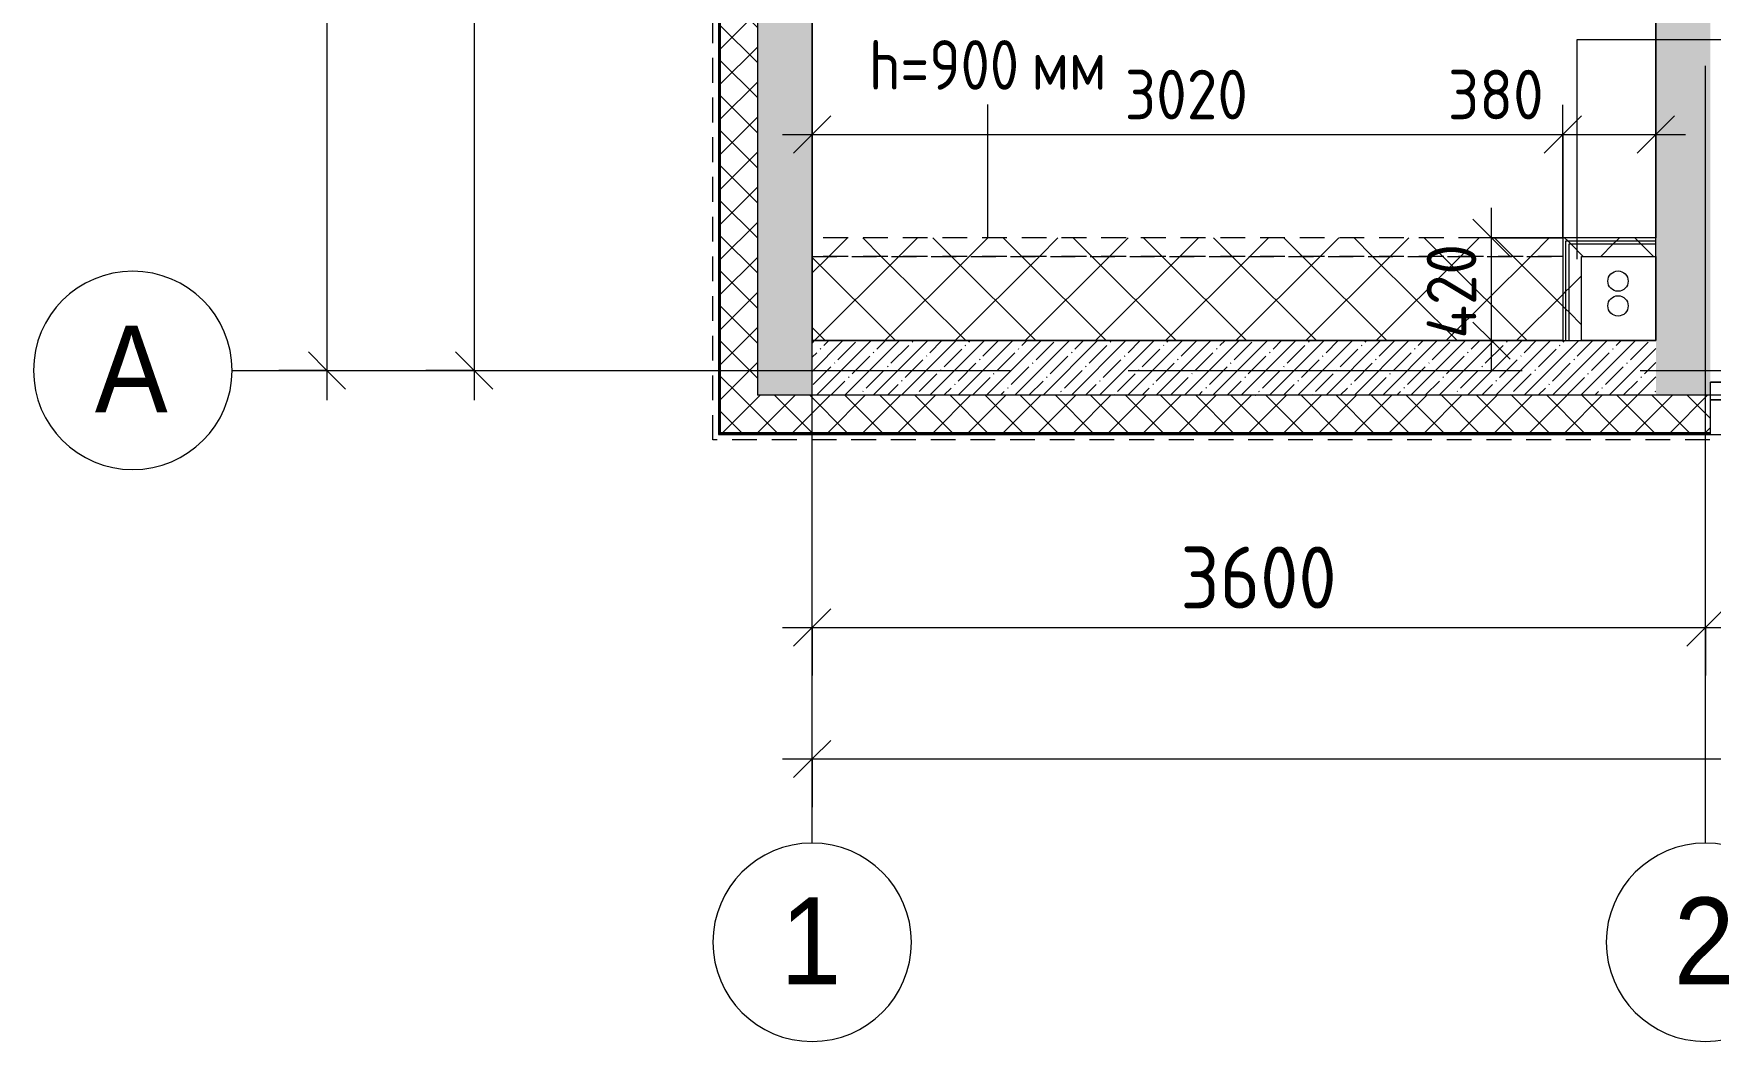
# Model space of a CAD drawing. Header units: millimetres. Extents: x -3129 to 197107, y -8553 to 29000.
# Drawn here: x -3028 to 3730, y -2706 to 1359 of the extents above; entities that cross this region are included whole.
import ezdxf

# ---------------------------------------------------------------- set-up
doc = ezdxf.new("R2010")
doc.units = ezdxf.units.MM
doc.linetypes.add('200_ШТРИХ__ш1_п0_6_', pattern=[160, 100, -60])
doc.linetypes.add('Осевая', pattern=[3175, 635, -476.25, 1587.5, -476.25])
for name, color, linetype, lineweight in [('A-ANNO-DIMS', 7, 'Continuous', 9), ('A-ANNO-DIMS-100', 7, 'Continuous', 9), ('A-DETL', 7, 'Continuous', 9), ('A-DETL-MBND-1', 7, '200_ШТРИХ__ш1_п0_6_', 9), ('A-GLAZ', 7, 'Continuous', 9), ('A-WALL', 7, 'Continuous', 9), ('A-WALL-1', 7, 'Continuous', 13), ('A-WALL-IDEN', 7, 'Continuous', 9), ('I-WALL', 7, 'Continuous', 9), ('S-STRS-MBND', 7, 'Continuous', 9), ('Оси', 7, 'Continuous', 9), ('Оси-1', 7, 'Continuous', 20), ('Оси-2', 7, 'Осевая', 9)]:
    doc.layers.add(name, color=color, linetype=linetype, lineweight=lineweight)
for name, color, linetype, lineweight, true_color in [('A-DETL-MBND-2', 7, '200_ШТРИХ__ш1_п0_6_', 9, 0xff80c0), ('A-WALL-3', 7, 'Continuous', 13, 0x008040), ('I-WALL-3', 7, 'Continuous', 9, 0x008040)]:
    doc.layers.add(name, color=color, linetype=linetype, lineweight=lineweight, true_color=true_color)
doc.styles.add('Arial', font='arial.ttf', dxfattribs={"width": 0.9, "height": 350})
doc.styles.add('GOST Common_1', font='GOST_Common.ttf', dxfattribs={"width": 0.9, "height": 200})
doc.styles.add('ISOCPEUR', font='isocpeur.ttf', dxfattribs={"width": 0.9, "height": 250})
doc.styles.add('ISOCPEUR_1', font='isocpeur.ttf', dxfattribs={"width": 0.9, "height": 200})
doc.dimstyles.new('ISO-2_0_0_9К_Средний_округл2', dxfattribs={"dimscale": 304.8, "dimtxt": 199.196235, "dimasz": 0.492126, "dimexe": 0.393701, "dimexo": 0, "dimgap": 0, "dimtad": 1, "dimdec": 0, "dimrnd": 10, "dimzin": 0, "dimdsep": 46, "dimtxsty": 'ISOCPEUR_1', "dimblk1": 'OBLIQUE', "dimblk2": 'OBLIQUE', "dimsah": 1, "dimcen": 0.09, "dimdle": 0.393701, "dimazin": 0, "dimtfac": 1, "dimtdec": 4, "dimtix": 1, "dimtmove": 0, "dimatfit": 3, "dimfxl": 1, "dimtvp": 1, "dimtolj": 1, "dimtzin": 0, "dimarcsym": 2})
doc.dimstyles.new('ISO-2_0_0_9К_Средний_округл2_1', dxfattribs={"dimscale": 304.8, "dimtxt": 199.196235, "dimasz": 0.492126, "dimexe": 0.393701, "dimexo": 0, "dimgap": 0, "dimtad": 1, "dimdec": 0, "dimrnd": 10, "dimzin": 0, "dimdsep": 46, "dimtxsty": 'ISOCPEUR_1', "dimblk1": 'OBLIQUE', "dimblk2": 'OBLIQUE', "dimsah": 1, "dimcen": 0.09, "dimdle": 0.393701, "dimazin": 0, "dimtfac": 1, "dimtdec": 4, "dimtix": 1, "dimtmove": 1, "dimatfit": 3, "dimfxl": 1, "dimtvp": 1, "dimtolj": 1, "dimtzin": 0, "dimarcsym": 2})
doc.dimstyles.new('ISO-2_5_0_9К_БОЛЬШОЙ', dxfattribs={"dimscale": 304.8, "dimtxt": 248.995294, "dimasz": 0.492126, "dimexe": 0.393701, "dimexo": 0.984252, "dimgap": 0, "dimtad": 1, "dimdec": 0, "dimrnd": 10, "dimzin": 0, "dimdsep": 46, "dimtxsty": 'ISOCPEUR', "dimblk1": 'OBLIQUE', "dimblk2": 'OBLIQUE', "dimsah": 1, "dimcen": 0.09, "dimdle": 0.393701, "dimazin": 0, "dimtfac": 1, "dimtdec": 4, "dimtix": 1, "dimtmove": 0, "dimatfit": 3, "dimfxl": 1, "dimtvp": 1, "dimtolj": 1, "dimtzin": 0, "dimarcsym": 2})
doc.dimstyles.new('ISO-2_5_0_9К_БОЛЬШОЙ_1', dxfattribs={"dimscale": 304.8, "dimtxt": 248.995294, "dimasz": 0.492126, "dimexe": 0.393701, "dimexo": 0.984252, "dimgap": 0, "dimtad": 1, "dimdec": 0, "dimrnd": 10, "dimzin": 0, "dimdsep": 46, "dimtxsty": 'ISOCPEUR', "dimblk1": 'OBLIQUE', "dimblk2": 'OBLIQUE', "dimsah": 1, "dimcen": 0.09, "dimdle": 0.393701, "dimazin": 0, "dimtfac": 1, "dimtdec": 4, "dimtix": 1, "dimtmove": 2, "dimatfit": 3, "dimfxl": 1, "dimtvp": 1, "dimtolj": 1, "dimtzin": 0, "dimarcsym": 2})
pattern_1 = [(45, (0, 0), (-70.71068, 70.71068), []), (135, (0, 0), (-70.71068, -70.71068), [])]
pattern_2 = [(45, (0, 0), (-57.0246, 57.0246), []), (45, (57.025, 0), (-57.0246, 57.0246), [100.806, -20.161, 3.353, -16.808])]
pattern_3 = [(45, (0, 0), (-141.421, 141.421), []), (135, (0, 0), (-141.421, -141.421), [])]

# ---------------------------------------------------------------- blocks, each defined once
blk = doc.blocks.new('120_Окно_СКБ_1Ст - 120_Окно_СКБ_1Ст 900х2500_h_-22445987-План монтажа стен и перегородок 2 этажа  в осях 1-12')
at = {"layer": 'A-GLAZ'}
for p, q in [((-450, -127), (-450, -57)), ((-450, -57), (-380, -57)), ((450, -57), (-450, -57)), ((-380, -57), (-380, -127)), ((380, -127), (380, -57)), ((380, -57), (450, -57)), ((450, -57), (450, -127)), ((-380, -127), (-450, -127)), ((-450, -127), (-400, -127)), ((-380, -127), (-400, -127)), ((-400, -127), (-400, -137)), ((380, -87), (-380, -87)), ((-380, -87), (-380, -127)), ((-330, -137), (-330, -87)), ((-330, -107), (330, -107)), ((330, -117), (-330, -117)), ((330, -137), (330, -87)), ((380, -127), (380, -87)), ((450, -127), (380, -127)), ((400, -127), (380, -127)), ((400, -127), (450, -127)), ((400, -137), (400, -127)), ((-400, -137), (400, -137)), ((400, -137), (-400, -137))]:
    blk.add_line(p, q, dxfattribs=at)
blk = doc.blocks.new('Зашивка приборов отопления15 - Зашивка приборов отопления-33281080-План монтажа стен и перегородок 2 этажа  в осях 1-12')
at = {"layer": 'A-DETL-MBND-2'}
h = blk.add_hatch(dxfattribs=at)
h.set_pattern_fill('FP_87', color=256, style=0, pattern_type=2)
h.set_pattern_definition(pattern_3)
h.paths.add_polyline_path([(3135, 460), (3135, 535), (110, 535), (110, 460), (2788.3, 460)])
h = blk.add_hatch(dxfattribs=at)
h.set_pattern_fill('FP_87', color=256, style=0, pattern_type=2)
h.set_pattern_definition(pattern_3)
h.paths.add_polyline_path([(2788.3, 120), (3135, 120), (3135, 460), (110, 460), (110, 120), (1461.9, 120)])
for p, q in [((3135, 535), (110, 535)), ((3135, 460), (110, 460)), ((110, 460), (3135, 460))]:
    blk.add_line(p, q, dxfattribs=at)
blk = doc.blocks.new('Ось сетки - D8-29747960-План монтажа стен и перегородок 2 этажа  в осях 1-12')
at = {"layer": 'Оси-1'}
for start, end in [(360, 180), (180, 360)]:
    blk.add_arc((0, 0), 4, start, end, dxfattribs=at)
blk = doc.blocks.new('DIMBLOCK1-План монтажа стен и перегородок 2 этажа  в осях 1-12')
at = {"layer": 'A-ANNO-DIMS-100'}
for p, q in [((110, -1230.7), (110, -916.8)), ((3710, -1230.7), (3710, -916.8)), ((-10, -1036.8), (3710, -1036.8)), ((110, -1036.8), (110, -1230.7)), ((3710, -1036.8), (3710, -1230.7))]:
    blk.add_line(p, q, dxfattribs=at)
at = {"layer": 'A-ANNO-DIMS-100', "lineweight": 20}
for p, q in [((110, -1036.8), (185, -961.8)), ((3710, -1036.8), (3785, -961.8)), ((110, -1036.8), (35, -1111.8)), ((3710, -1036.8), (3635, -1111.8))]:
    blk.add_line(p, q, dxfattribs=at)
at = {"layer": 'A-ANNO-DIMS-100', "color": 0, "insert": (1594, -710.2), "char_height": 250, "width": 758.478, "attachment_point": 1, "line_spacing_factor": 1.149209, "style": 'ISOCPEUR'}
blk.add_mtext('3600', dxfattribs=at)
blk = doc.blocks.new('_Oblique')
at = {"color": 0, "linetype": 'ByBlock', "lineweight": -2}
blk.add_line((-0.5, -0.5), (0.5, 0.5), dxfattribs=at)
blk = doc.blocks.new('DIMBLOCK2-План монтажа стен и перегородок 2 этажа  в осях 1-12')
at = {"layer": 'A-ANNO-DIMS-100'}
for p, q in [((3710, -1230.7), (3710, -916.8)), ((8010, -1230.7), (8010, -916.8)), ((3710, -1036.8), (8010, -1036.8)), ((3710, -1036.8), (3710, -1230.7)), ((8010, -1036.8), (8010, -1230.7))]:
    blk.add_line(p, q, dxfattribs=at)
at = {"layer": 'A-ANNO-DIMS-100', "lineweight": 20}
for p, q in [((3710, -1036.8), (3785, -961.8)), ((8010, -1036.8), (8085, -961.8)), ((3710, -1036.8), (3635, -1111.8)), ((8010, -1036.8), (7935, -1111.8))]:
    blk.add_line(p, q, dxfattribs=at)
at = {"layer": 'A-ANNO-DIMS-100', "color": 0, "insert": (5532, -710.2), "char_height": 250, "width": 787.208, "attachment_point": 1, "line_spacing_factor": 1.149209, "style": 'ISOCPEUR'}
blk.add_mtext('4300', dxfattribs=at)
blk = doc.blocks.new('DIMBLOCK23-План монтажа стен и перегородок 2 этажа  в осях 1-12')
at = {"layer": 'A-ANNO-DIMS-100', "lineweight": 20}
for p, q in [((-1252.3, 3600), (-1327.3, 3675)), ((-1252.3, 3600), (-1177.3, 3525)), ((-1252.3, 0), (-1327.3, 75)), ((-1252.3, 0), (-1177.3, -75))]:
    blk.add_line(p, q, dxfattribs=at)
at = {"layer": 'A-ANNO-DIMS-100'}
for p, q in [((-1446.2, 3600), (-1132.3, 3600)), ((-1252.3, 3600), (-1446.2, 3600)), ((-1252.3, 3600), (-1252.3, -120)), ((-1446.2, 0), (-1132.3, 0)), ((-1252.3, 0), (-1446.2, 0))]:
    blk.add_line(p, q, dxfattribs=at)
at = {"layer": 'A-ANNO-DIMS-100', "color": 0, "insert": (-1578.9, 1484), "char_height": 250, "width": 758.478, "attachment_point": 1, "rotation": 90, "line_spacing_factor": 1.149209, "style": 'ISOCPEUR'}
blk.add_mtext('3600', dxfattribs=at)
blk = doc.blocks.new('DIMBLOCK24-План монтажа стен и перегородок 2 этажа  в осях 1-12')
at = {"layer": 'A-ANNO-DIMS-100'}
for p, q in [((-1845.2, 27120), (-1845.2, -120)), ((-2039.1, 27000), (-1725.2, 27000)), ((-1845.2, 27000), (-2039.1, 27000)), ((-2039.1, 0), (-1725.2, 0)), ((-1845.2, 0), (-2039.1, 0))]:
    blk.add_line(p, q, dxfattribs=at)
at = {"layer": 'A-ANNO-DIMS-100', "lineweight": 20}
for p, q in [((-1845.2, 27000), (-1920.2, 27075)), ((-1845.2, 27000), (-1770.2, 26925)), ((-1845.2, 0), (-1920.2, 75)), ((-1845.2, 0), (-1770.2, -75))]:
    blk.add_line(p, q, dxfattribs=at)
at = {"layer": 'A-ANNO-DIMS-100', "color": 0, "insert": (-2171.8, 13572), "char_height": 250, "width": 948.097, "attachment_point": 1, "rotation": 90, "line_spacing_factor": 1.149209, "style": 'ISOCPEUR'}
blk.add_mtext('27000', dxfattribs=at)
blk = doc.blocks.new('DIMBLOCK25-План монтажа стен и перегородок 2 этажа  в осях 1-12')
at = {"layer": 'A-ANNO-DIMS-100'}
for p, q in [((110, -1760.8), (110, -1446.9)), ((38310, -1760.8), (38310, -1446.9)), ((-10, -1566.9), (38430, -1566.9)), ((110, -1566.9), (110, -1760.8)), ((38310, -1566.9), (38310, -1760.8))]:
    blk.add_line(p, q, dxfattribs=at)
at = {"layer": 'A-ANNO-DIMS-100', "lineweight": 20}
for p, q in [((110, -1566.9), (185, -1491.9)), ((38310, -1566.9), (38385, -1491.9)), ((110, -1566.9), (35, -1641.9)), ((38310, -1566.9), (38235, -1641.9))]:
    blk.add_line(p, q, dxfattribs=at)
at = {"layer": 'A-ANNO-DIMS-100', "color": 0, "insert": (20033, -1240.3), "char_height": 250, "width": 948.097, "attachment_point": 1, "line_spacing_factor": 1.149209, "style": 'ISOCPEUR'}
blk.add_mtext('38200', dxfattribs=at)
blk = doc.blocks.new('DIMBLOCK43-План монтажа стен и перегородок 2 этажа  в осях 1-12')
at = {"layer": 'A-ANNO-DIMS-100', "lineweight": 20}
for p, q in [((2847.8, 535), (2772.8, 610)), ((2847.8, 535), (2922.8, 460)), ((2847.8, 120), (2772.8, 195)), ((2847.8, 120), (2922.8, 45))]:
    blk.add_line(p, q, dxfattribs=at)
at = {"layer": 'A-ANNO-DIMS-100'}
for p, q in [((2847.8, 0), (2847.8, 655)), ((3135, 535), (2727.8, 535)), ((2847.8, 535), (3135, 535)), ((2741.7, 120), (2967.8, 120)), ((2847.8, 120), (2741.7, 120))]:
    blk.add_line(p, q, dxfattribs=at)
at = {"layer": 'A-ANNO-DIMS-100', "color": 0, "insert": (2586.5, 128.3), "char_height": 200, "width": 478.071, "attachment_point": 1, "rotation": 90, "line_spacing_factor": 1.149209, "style": 'ISOCPEUR_1'}
blk.add_mtext('420', dxfattribs=at)
blk = doc.blocks.new('DIMBLOCK44-План монтажа стен и перегородок 2 этажа  в осях 1-12')
at = {"layer": 'A-ANNO-DIMS-100'}
for p, q in [((110, 1057.2), (110, 831.1)), ((110, 951.1), (110, 1057.2)), ((3135, 535), (3135, 1071.1)), ((-10, 951.1), (3135, 951.1)), ((3135, 951.1), (3135, 535))]:
    blk.add_line(p, q, dxfattribs=at)
at = {"layer": 'A-ANNO-DIMS-100', "lineweight": 20}
for p, q in [((110, 951.1), (185, 1026.1)), ((3135, 951.1), (3210, 1026.1)), ((110, 951.1), (35, 876.1)), ((3135, 951.1), (3060, 876.1))]:
    blk.add_line(p, q, dxfattribs=at)
at = {"layer": 'A-ANNO-DIMS-100', "color": 0, "insert": (1369.7, 1212.4), "char_height": 200, "width": 606.782, "attachment_point": 1, "line_spacing_factor": 1.149209, "style": 'ISOCPEUR_1'}
blk.add_mtext('3020', dxfattribs=at)
blk = doc.blocks.new('DIMBLOCK45-План монтажа стен и перегородок 2 этажа  в осях 1-12')
at = {"layer": 'A-ANNO-DIMS-100'}
for p, q in [((3135, 535), (3135, 1071.1)), ((3510, 1057.2), (3510, 831.1)), ((3510, 951.1), (3510, 1057.2)), ((2671.8, 951.1), (3151, 951.1)), ((3135, 951.1), (3630, 951.1)), ((3135, 951.1), (3135, 535)), ((3151, 951.1), (3322.5, 951.1))]:
    blk.add_line(p, q, dxfattribs=at)
at = {"layer": 'A-ANNO-DIMS-100', "lineweight": 20}
for p, q in [((3135, 951.1), (3210, 1026.1)), ((3510, 951.1), (3585, 1026.1)), ((3135, 951.1), (3060, 876.1)), ((3510, 951.1), (3435, 876.1))]:
    blk.add_line(p, q, dxfattribs=at)
at = {"layer": 'A-ANNO-DIMS-100', "color": 0, "insert": (2671.8, 1212.4), "char_height": 200, "width": 455.087, "attachment_point": 1, "line_spacing_factor": 1.149209, "style": 'ISOCPEUR_1'}
blk.add_mtext('380', dxfattribs=at)

msp = doc.modelspace()

# ---------------------------------------------------------------- hatches: boundary and pattern name
at = {"layer": 'A-WALL'}
h = msp.add_hatch(dxfattribs=at)
h.set_pattern_fill('FP_12', color=256, style=0, pattern_type=2)
h.set_pattern_definition(pattern_1)
h.paths.add_polyline_path([(-110, -100), (-110, 5220), (-260, 5220), (-260, -100)])
h.paths.add_polyline_path([(-110, 7320), (-110, 8520), (-260, 8520), (-260, 7320)])
h.paths.add_polyline_path([(-260, 10620), (-110, 10620), (-110, 11520), (-260, 11520), (-260, 10651.3)])
h.paths.add_polyline_path([(-260, 13120), (-110, 13120), (-110, 15350), (-260, 15350), (-260, 13790.7)])
h = msp.add_hatch(dxfattribs=at)
h.set_pattern_fill('FP_12', color=256, style=0, pattern_type=2)
h.set_pattern_definition(pattern_1)
h.paths.add_polyline_path([(38287.7, -250), (38287.7, -100), (37990, -100), (37990, -250)])
h.paths.add_polyline_path([(35617.5, -250), (35890, -250), (35890, -100), (34770, -100), (34770, -250), (35285.9, -250)])
h.paths.add_polyline_path([(33870, -250), (33870, -100), (33010, -100), (33010, -250), (33296.3, -250)])
h.paths.add_polyline_path([(30910, -250), (30910, -100), (29209.7, -100), (29209.7, -250), (30643.4, -250)])
h.paths.add_polyline_path([(26332.5, -250), (26409.7, -250), (26409.7, -100), (24810, -100), (24810, -250), (26000.9, -250)])
h.paths.add_polyline_path([(22710, -250), (22710, -100), (21610, -100), (21610, -250), (22684.8, -250)])
h.paths.add_polyline_path([(18810, -250), (18810, -100), (18160, -100), (18160, -250), (18705.5, -250)])
h.paths.add_polyline_path([(16715.9, -250), (17260, -250), (17260, -100), (16110, -100), (16110, -250), (16384.2, -250)])
h.paths.add_polyline_path([(13010, -250), (13010, -100), (11660, -100), (11660, -250), (12736.6, -250)])
h.paths.add_polyline_path([(8560, -250), (8560, -100), (4630, -100), (4630, -250), (8094, -250)])
h.paths.add_polyline_path([(2788.3, -250), (3730, -250), (3730, -100), (-260, -100), (-260, -250), (1461.9, -250)])
at = {"layer": 'I-WALL'}
h = msp.add_hatch(dxfattribs=at)
h.set_pattern_fill('FP_15', color=256, style=0, pattern_type=2)
h.set_pattern_definition(pattern_2)
h.paths.add_polyline_path([(-110, -100), (110, -100), (110, 5220), (-110, 5220), (-110, 186.9)])
h.paths.add_polyline_path([(110, 7320), (110, 7900), (-110, 7900), (-110, 7320)])
h = msp.add_hatch(dxfattribs=at)
h.set_pattern_fill('FP_15', color=256, style=0, pattern_type=2)
h.set_pattern_definition(pattern_2)
h.paths.add_polyline_path([(3730, -100), (3730, 7900), (3510, 7900), (3510, -100)])
h = msp.add_hatch(dxfattribs=at)
h.set_pattern_fill('FP_15', color=256, style=0, pattern_type=2)
h.set_pattern_definition(pattern_2)
h.paths.add_polyline_path([(3510, -100), (3510, 120), (110, 120), (110, -100), (3451.5, -100)])
at = {"layer": 'I-WALL-3'}
h = msp.add_hatch(dxfattribs=at)
h.set_pattern_fill('FP_87', color=256, style=0, pattern_type=2)
h.set_pattern_definition(pattern_3)
h.paths.add_polyline_path([(3510, 522.5), (3510, 535), (3135, 535), (3135, 522.5), (3451.5, 522.5)])
h = msp.add_hatch(dxfattribs=at)
h.set_pattern_fill('FP_87', color=256, style=0, pattern_type=2)
h.set_pattern_definition(pattern_3)
h.paths.add_polyline_path([(3147.5, 120), (3147.5, 522.5), (3135, 522.5), (3135, 120)])
h = msp.add_hatch(dxfattribs=at)
h.set_pattern_fill('FP_87', color=256, style=0, pattern_type=2)
h.set_pattern_definition(pattern_3)
h.paths.add_polyline_path([(3510, 510), (3510, 522.5), (3147.5, 522.5), (3147.5, 510), (3451.5, 510)])
h = msp.add_hatch(dxfattribs=at)
h.set_pattern_fill('FP_87', color=256, style=0, pattern_type=2)
h.set_pattern_definition(pattern_3)
h.paths.add_polyline_path([(3160, 120), (3160, 510), (3147.5, 510), (3147.5, 120)])
h = msp.add_hatch(dxfattribs=at)
h.set_pattern_fill('FP_87', color=256, style=0, pattern_type=2)
h.set_pattern_definition(pattern_3)
h.paths.add_polyline_path([(3510, 460), (3510, 510), (3160, 510), (3160, 460), (3451.5, 460)])
h = msp.add_hatch(dxfattribs=at)
h.set_pattern_fill('FP_87', color=256, style=0, pattern_type=2)
h.set_pattern_definition(pattern_3)
h.paths.add_polyline_path([(3210, 120), (3210, 460), (3160, 460), (3160, 120)])

# ---------------------------------------------------------------- linework, layer by layer
at = {"layer": 'A-DETL'}
for centre in [(3357.5, 360), (3357.5, 260)]:
    msp.add_circle(centre, 41, dxfattribs=at)
at = {"layer": 'A-DETL-MBND-1'}
for p, q in [((-290, -280), (-290, 3670)), ((38287.7, -280), (-290, -280))]:
    msp.add_line(p, q, dxfattribs=at)
at = {"layer": 'A-WALL'}
for p, q in [((-268, 15358), (-268, -258)), ((18160, -100), (-110, -100)), ((3730, -258), (3730, -100)), ((-268, -258), (18160, -258))]:
    msp.add_line(p, q, dxfattribs=at)
at = {"layer": 'A-WALL-1'}
for p, q in [((-263, 5220), (-263, -253)), ((-260, 5220), (-260, -250)), ((-110, 5220), (-110, -100)), ((-263, -253), (3730, -253)), ((-260, -250), (3730, -250))]:
    msp.add_line(p, q, dxfattribs=at)
at = {"layer": 'A-WALL-3'}
for p, q in [((3147.5, 522.5), (3510, 522.5)), ((3147.5, 120), (3147.5, 522.5)), ((3160, 510), (3510, 510)), ((3160, 120), (3160, 510)), ((3510, 460), (3510, 535)), ((3135, 120), (3210, 120))]:
    msp.add_line(p, q, dxfattribs=at)
at = {"layer": 'A-WALL-IDEN'}
for p, q in [((3192.6, 1334.1), (3943.8, 1334.1)), ((3192.6, 448.4), (3192.6, 1334.1)), ((818, 535), (818, 1072.4))]:
    msp.add_line(p, q, dxfattribs=at)
at = {"layer": 'I-WALL'}
for p, q in [((110, 120), (110, 7680)), ((3510, 7680), (3510, 535)), ((3510, 460), (3510, 120)), ((3135, 120), (110, 120)), ((3510, 120), (3210, 120))]:
    msp.add_line(p, q, dxfattribs=at)
at = {"layer": 'I-WALL-3'}
for p, q in [((3510, 535), (3135, 535)), ((3135, 535), (3135, 120)), ((3210, 460), (3510, 460)), ((3210, 120), (3210, 460))]:
    msp.add_line(p, q, dxfattribs=at)
at = {"layer": 'S-STRS-MBND'}
for p, q in [((110, 1620), (110, 120)), ((3510, 120), (3510, 1620)), ((110, 120), (3510, 120))]:
    msp.add_line(p, q, dxfattribs=at)
at = {"layer": 'Оси'}
for p, q in [((110, -1906.3), (110, 593.7)), ((3710, -1906.3), (3710, 593.7)), ((-2227.6, 0), (272.4, 0))]:
    msp.add_line(p, q, dxfattribs=at)
at = {"layer": 'Оси-2'}
for p, q in [((3710, 593.7), (3710, 24898.1)), ((110, 593.7), (110, 12880)), ((272.4, 0), (35990, 0))]:
    msp.add_line(p, q, dxfattribs=at)

# ---------------------------------------------------------------- block references
at = {"layer": 'A-DETL-MBND-2'}
msp.add_blockref('Зашивка приборов отопления15 - Зашивка приборов отопления-33281080-План монтажа стен и перегородок 2 этажа  в осях 1-12', (0, 0), dxfattribs=at)
at = {"layer": 'A-GLAZ', "rotation": 180}
msp.add_blockref('120_Окно_СКБ_1Ст - 120_Окно_СКБ_1Ст 900х2500_h_-22445987-План монтажа стен и перегородок 2 этажа  в осях 1-12', (4180, -175), dxfattribs=at)
at = {"layer": 'Оси-1', "xscale": 99.99999999999993, "yscale": 99.99999999999993, "zscale": 99.99999999999993, "rotation": 269.9999999999994}
msp.add_blockref('Ось сетки - D8-29747960-План монтажа стен и перегородок 2 этажа  в осях 1-12', (-2627.6, 0), dxfattribs=at)
at = {"layer": 'Оси-1', "xscale": 99.99999999999993, "yscale": 99.99999999999993, "zscale": 99.99999999999993}
for p in [(110, -2306.3), (3710, -2306.3)]:
    msp.add_blockref('Ось сетки - D8-29747960-План монтажа стен и перегородок 2 этажа  в осях 1-12', p, dxfattribs=at)

# ---------------------------------------------------------------- texts
at = {"layer": 'A-WALL-IDEN', "char_height": 200, "attachment_point": 1, "style": 'GOST Common_1'}
for s, insert, width in [('h=900', (338.7, 1332), 793.671), ('мм', (993.6, 1332), 360.759)]:
    msp.add_mtext(s, dxfattribs=dict(at, insert=insert, width=width))
at = {"layer": 'Оси', "char_height": 350, "attachment_point": 1, "style": 'Arial'}
for s, insert, width in [('\\fArial|b0|i0|c204|p34|;\\W.9;А', (-2780.4, 181), 360.759), ('\\fArial|b0|i0|c204|p34|;\\W.9;1', (-17.5, -2125.6), 303.038), ('\\fArial|b0|i0|c204|p34|;\\W.9;2', (3582.5, -2125.6), 303.038)]:
    msp.add_mtext(s, dxfattribs=dict(at, insert=insert, width=width))

# ---------------------------------------------------------------- dimensions: what is measured, and where the dimension line sits
at = {"layer": 'A-ANNO-DIMS'}
dim = msp.add_linear_dim(base=(-1845.2, 0), p1=(-1739.1, 27000), p2=(-1739.1, 0), angle=90, dimstyle='ISO-2_5_0_9К_БОЛЬШОЙ_1', override={"dimpost": '<>', "dimfxl": 26999.999823}, dxfattribs=at)
dim.commit()
dim.dimension.update_dxf_attribs({"geometry": 'DIMBLOCK24-План монтажа стен и перегородок 2 этажа  в осях 1-12', "text_midpoint": (-2005.1, 14046), "dimtype": 160, "text_rotation": 90})
for base, p1, p2, dimstyle, override, picture, middle in [((-1252.3, 0), (-1146.2, 3600), (-1146.2, 0), 'ISO-2_5_0_9К_БОЛЬШОЙ', {"dimpost": '<>', "dimfxl": 3600}, 'DIMBLOCK23-План монтажа стен и перегородок 2 этажа  в осях 1-12', (-1377.3, 1800)), ((2847.8, 535), (2741.7, 120), (3135, 535), 'ISO-2_0_0_9К_Средний_округл2', {"dimpost": '<>', "dimfxl": 571.768211}, 'DIMBLOCK43-План монтажа стен и перегородок 2 этажа  в осях 1-12', (2747.8, 327.5))]:
    dim = msp.add_linear_dim(base=base, p1=p1, p2=p2, angle=90, dimstyle=dimstyle, override=override, dxfattribs=at)
    dim.commit()
    dim.dimension.update_dxf_attribs({"geometry": picture, "text_midpoint": middle})
for base, p1, p2, dimstyle, override, picture, middle in [((3135, 951.1), (110, 1057.2), (3135, 535), 'ISO-2_0_0_9К_Средний_округл2', {"dimpost": '<>', "dimfxl": 3069.736188}, 'DIMBLOCK44-План монтажа стен и перегородок 2 этажа  в осях 1-12', (1622.5, 1051.1)), ((3710, -1036.8), (110, -930.7), (3710, -930.7), 'ISO-2_5_0_9К_БОЛЬШОЙ', {"dimpost": '<>', "dimfxl": 3599.999993}, 'DIMBLOCK1-План монтажа стен и перегородок 2 этажа  в осях 1-12', (1910, -911.8)), ((8010, -1036.8), (3710, -930.7), (8010, -930.7), 'ISO-2_5_0_9К_БОЛЬШОЙ', {"dimpost": '<>', "dimfxl": 4299.999972}, 'DIMBLOCK2-План монтажа стен и перегородок 2 этажа  в осях 1-12', (5860, -911.8))]:
    dim = msp.add_linear_dim(base=base, p1=p1, p2=p2, dimstyle=dimstyle, override=override, dxfattribs=at)
    dim.commit()
    dim.dimension.update_dxf_attribs({"geometry": picture, "text_midpoint": middle})
for base, p1, p2, dimstyle, override, picture, middle in [((3510, 951.1), (3135, 535), (3510, 1057.2), 'ISO-2_0_0_9К_Средний_округл2_1', {"dimpost": '<>', "dimfxl": 642.86886}, 'DIMBLOCK45-План монтажа стен и перегородок 2 этажа  в осях 1-12', (2899.3, 1079.1)), ((38310, -1566.9), (110, -1460.8), (38310, -1460.8), 'ISO-2_5_0_9К_БОЛЬШОЙ_1', {"dimpost": '<>', "dimfxl": 38199.999966}, 'DIMBLOCK25-План монтажа стен и перегородок 2 этажа  в осях 1-12', (20507, -1406.9))]:
    dim = msp.add_linear_dim(base=base, p1=p1, p2=p2, dimstyle=dimstyle, override=override, dxfattribs=at)
    dim.commit()
    dim.dimension.update_dxf_attribs({"geometry": picture, "text_midpoint": middle, "dimtype": 160})

doc.saveas('drawing.dxf')
